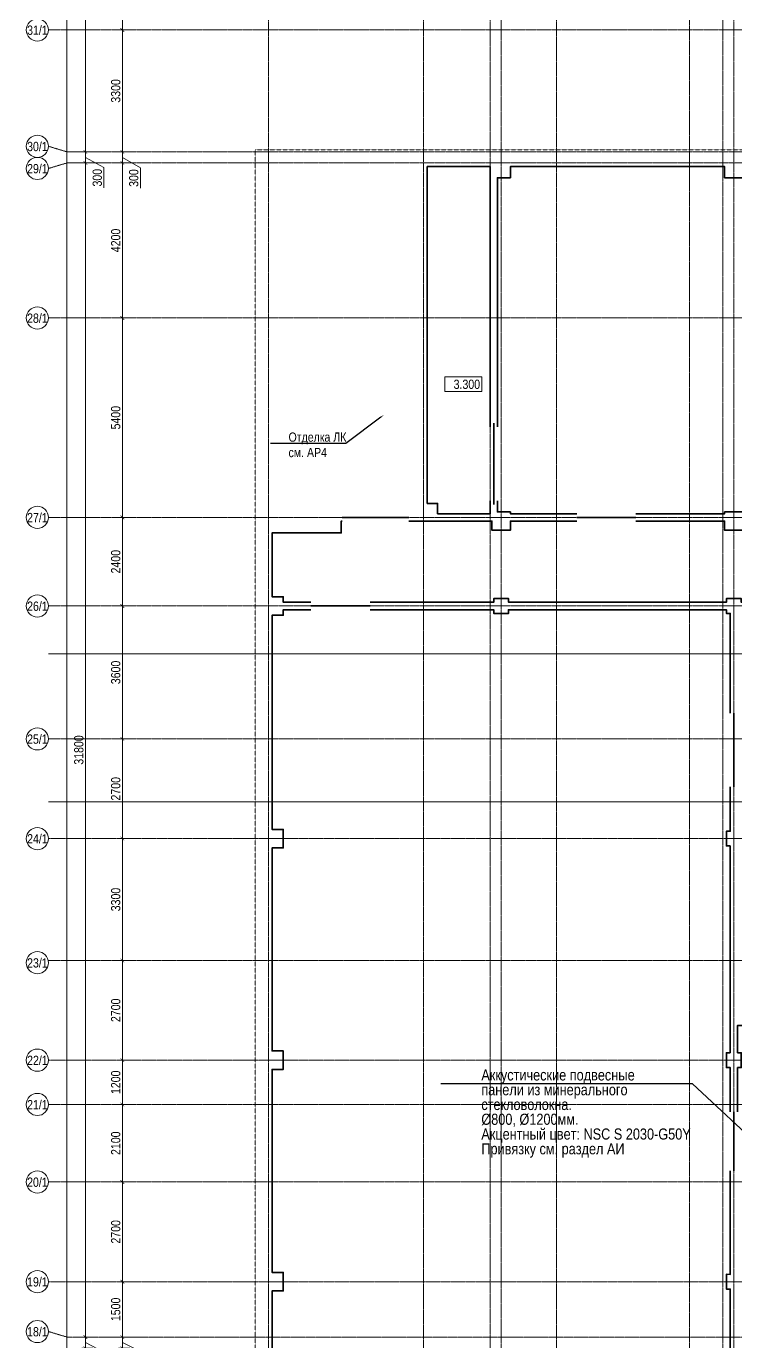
# Model space of a CAD drawing. Header units: millimetres. Extents: x -328335 to 1213373, y -208171 to 164144.
# Drawn here: x -6555 to 12650, y 68575 to 104200 of the extents above; entities that cross this region are included whole.
import ezdxf
from ezdxf import colors
from ezdxf.entities.mleader import LeaderData, LeaderLine
from ezdxf.enums import TextEntityAlignment as Align
from ezdxf.math import Vec2, Vec3

# ---------------------------------------------------------------- set-up
doc = ezdxf.new("R2010")
doc.units = ezdxf.units.MM
doc.header["$LTSCALE"] = 0.5
for name, pattern in [('CENTER', [50.8, 31.75, -6.35, 6.35, -6.35]), ('CENTER2', [28.575, 19.05, -3.175, 3.175, -3.175]), ('DASHED', [19.05, 12.7, -6.35])]:
    doc.linetypes.add(name, pattern=pattern)
doc.layers.get('Defpoints').update_dxf_attribs({"color": 140})
for name, color, linetype, lineweight in [('АИ_Плинтус', 3, 'Continuous', 9), ('АИ_Полы', 1, 'Continuous', 9), ('АР6_потолок_отм', 5, 'Continuous', 5), ('АЦ_Выноски', 7, 'Continuous', 5), ('РД_Оси_размер', 8, 'Continuous', 0)]:
    doc.layers.add(name, color=color, linetype=linetype, lineweight=lineweight)
doc.layers.add('АИ_Т_Профиль', color=2, linetype='Continuous', lineweight=40, true_color=0xffff00)
doc.layers.add('РД_Оси_100', color=7, linetype='Continuous', lineweight=0, true_color=0x525252)
doc.layers.add('АР_Делит', color=120, linetype='Continuous', lineweight=0, plot=False)
doc.styles.add('Arial_Narrow_08', font='ARIALN.TTF', dxfattribs={"width": 0.8})
doc.styles.add('style1', font='ARIALN.TTF')
doc.styles.add('ккк', font='isocpeur.ttf', dxfattribs={"width": 0.85, "oblique": 15})
doc.dimstyles.new('Dim100_ареал', dxfattribs={"dimscale": 100, "dimtxt": 2.5, "dimasz": 1, "dimexe": 1, "dimexo": 1, "dimgap": 0.5, "dimtad": 1, "dimzin": 12, "dimdsep": 46, "dimtxsty": 'style1', "dimblk": 'ARCHTICK', "dimcen": 1, "dimdle": 1, "dimaunit": 1, "dimadec": 0, "dimazin": 3, "dimtfac": 1, "dimtmove": 1, "dimatfit": 3, "dimldrblk": 'OPEN30', "dimfxl": 2, "dimfxlon": 1, "dimtolj": 1, "dimtzin": 0, "dimlwd": 5, "dimlwe": 5, "dimarcsym": 0})

# ---------------------------------------------------------------- blocks, each defined once
blk = doc.blocks.new('A-iden')
at = {"linetype": 'Continuous', "lineweight": 5}
blk.add_circle((0, -4), 3, dxfattribs=at)
at = {"color": 0, "linetype": 'Continuous', "lineweight": 20, "style": 'ккк', "width": 0.85}
blk.add_attdef('ID', text='', height=4, dxfattribs=at).set_placement((0.31, -3.85), align=Align.MIDDLE_CENTER)
blk = doc.blocks.new('_ArchTick')
at = {"color": 0, "linetype": 'ByBlock', "const_width": 0.15}
blk.add_lwpolyline([(-0.5, -0.5), (0.5, 0.5)], dxfattribs=at)
blk = doc.blocks.new('*D402')
at = {"layer": 'Defpoints', "color": 0, "transparency": 16777216}
for p in [(-5455, 134700), (-2955, 134700), (-2955, 0)]:
    blk.add_point(p, dxfattribs=at)
at = {"layer": 'РД_Оси_размер', "color": 0, "lineweight": 5, "transparency": 16777216}
for p, q in [((-5255, 134700), (-5555, 134700)), ((-5455, -100), (-5455, 134800)), ((-5255, 0), (-5555, 0))]:
    blk.add_line(p, q, dxfattribs=at)
at = {"layer": 'РД_Оси_размер', "color": 0, "lineweight": 5, "transparency": 16777216, "xscale": 100, "yscale": 100, "zscale": 100}
for p, rotation in [((-5455, 134700), 90), ((-5455, 0), 270)]:
    blk.add_blockref('_ArchTick', p, dxfattribs=dict(at, rotation=rotation))
at = {"layer": 'РД_Оси_размер', "color": 0, "transparency": 16777216, "insert": (-5633, 67350), "char_height": 250, "attachment_point": 5, "rotation": 90, "style": 'style1'}
blk.add_mtext('\\A1;134700', dxfattribs=at)
blk = doc.blocks.new('_Open30')
at = {"color": 0, "linetype": 'ByBlock', "lineweight": -2}
for p, q in [((-1, 0.27), (0, 0)), ((0, 0), (-1, -0.27)), ((0, 0), (-1, 0))]:
    blk.add_line(p, q, dxfattribs=at)
blk = doc.blocks.new('*D417')
at = {"layer": 'Defpoints', "color": 0, "transparency": 16777216}
for p in [(-3955, 68700), (-2955, 68700), (-2955, 68400)]:
    blk.add_point(p, dxfattribs=at)
at = {"layer": 'РД_Оси_размер', "color": 0, "lineweight": 5, "transparency": 16777216}
for p, q in [((-3955, 68300), (-3955, 68800)), ((-3755, 68700), (-4055, 68700)), ((-3955, 68550), (-3448, 68298)), ((-3755, 68400), (-4055, 68400)), ((-3448, 68298), (-3448, 67746))]:
    blk.add_line(p, q, dxfattribs=at)
at = {"layer": 'РД_Оси_размер', "color": 0, "lineweight": 5, "transparency": 16777216, "xscale": 100, "yscale": 100, "zscale": 100}
for p, rotation in [((-3955, 68700), 90), ((-3955, 68400), 270)]:
    blk.add_blockref('_ArchTick', p, dxfattribs=dict(at, rotation=rotation))
at = {"layer": 'РД_Оси_размер', "color": 0, "transparency": 16777216, "insert": (-3626, 68022), "char_height": 250, "attachment_point": 5, "rotation": 90, "style": 'style1'}
blk.add_mtext('\\A1;300', dxfattribs=at)
blk = doc.blocks.new('*D418')
at = {"layer": 'Defpoints', "color": 0, "transparency": 16777216}
for p in [(-3955, 70200), (-2955, 70200), (-2955, 68700)]:
    blk.add_point(p, dxfattribs=at)
at = {"layer": 'РД_Оси_размер', "color": 0, "lineweight": 5, "transparency": 16777216}
for p, q in [((-3755, 70200), (-4055, 70200)), ((-3955, 68600), (-3955, 70300)), ((-3755, 68700), (-4055, 68700))]:
    blk.add_line(p, q, dxfattribs=at)
at = {"layer": 'РД_Оси_размер', "color": 0, "lineweight": 5, "transparency": 16777216, "xscale": 100, "yscale": 100, "zscale": 100}
for p, rotation in [((-3955, 70200), 90), ((-3955, 68700), 270)]:
    blk.add_blockref('_ArchTick', p, dxfattribs=dict(at, rotation=rotation))
at = {"layer": 'РД_Оси_размер', "color": 0, "transparency": 16777216, "insert": (-4133, 69450), "char_height": 250, "attachment_point": 5, "rotation": 90, "style": 'style1'}
blk.add_mtext('\\A1;1500', dxfattribs=at)
blk = doc.blocks.new('*D419')
at = {"layer": 'Defpoints', "color": 0, "transparency": 16777216}
for p in [(-3955, 72900), (-2955, 72900), (-2955, 70200)]:
    blk.add_point(p, dxfattribs=at)
at = {"layer": 'РД_Оси_размер', "color": 0, "lineweight": 5, "transparency": 16777216}
for p, q in [((-3755, 72900), (-4055, 72900)), ((-3955, 70100), (-3955, 73000)), ((-3755, 70200), (-4055, 70200))]:
    blk.add_line(p, q, dxfattribs=at)
at = {"layer": 'РД_Оси_размер', "color": 0, "lineweight": 5, "transparency": 16777216, "xscale": 100, "yscale": 100, "zscale": 100}
for p, rotation in [((-3955, 72900), 90), ((-3955, 70200), 270)]:
    blk.add_blockref('_ArchTick', p, dxfattribs=dict(at, rotation=rotation))
at = {"layer": 'РД_Оси_размер', "color": 0, "transparency": 16777216, "insert": (-4133, 71550), "char_height": 250, "attachment_point": 5, "rotation": 90, "style": 'style1'}
blk.add_mtext('\\A1;2700', dxfattribs=at)
blk = doc.blocks.new('*D420')
at = {"layer": 'Defpoints', "color": 0, "transparency": 16777216}
for p in [(-3955, 75000), (-2955, 75000), (-2955, 72900)]:
    blk.add_point(p, dxfattribs=at)
at = {"layer": 'РД_Оси_размер', "color": 0, "lineweight": 5, "transparency": 16777216}
for p, q in [((-3755, 75000), (-4055, 75000)), ((-3955, 72800), (-3955, 75100)), ((-3755, 72900), (-4055, 72900))]:
    blk.add_line(p, q, dxfattribs=at)
at = {"layer": 'РД_Оси_размер', "color": 0, "lineweight": 5, "transparency": 16777216, "xscale": 100, "yscale": 100, "zscale": 100}
for p, rotation in [((-3955, 75000), 90), ((-3955, 72900), 270)]:
    blk.add_blockref('_ArchTick', p, dxfattribs=dict(at, rotation=rotation))
at = {"layer": 'РД_Оси_размер', "color": 0, "transparency": 16777216, "insert": (-4133, 73950), "char_height": 250, "attachment_point": 5, "rotation": 90, "style": 'style1'}
blk.add_mtext('\\A1;2100', dxfattribs=at)
blk = doc.blocks.new('*D421')
at = {"layer": 'Defpoints', "color": 0, "transparency": 16777216}
for p in [(-3955, 76200), (-2955, 76200), (-2955, 75000)]:
    blk.add_point(p, dxfattribs=at)
at = {"layer": 'РД_Оси_размер', "color": 0, "lineweight": 5, "transparency": 16777216}
for p, q in [((-3955, 74900), (-3955, 76300)), ((-3755, 76200), (-4055, 76200)), ((-3755, 75000), (-4055, 75000))]:
    blk.add_line(p, q, dxfattribs=at)
at = {"layer": 'РД_Оси_размер', "color": 0, "lineweight": 5, "transparency": 16777216, "xscale": 100, "yscale": 100, "zscale": 100}
for p, rotation in [((-3955, 76200), 90), ((-3955, 75000), 270)]:
    blk.add_blockref('_ArchTick', p, dxfattribs=dict(at, rotation=rotation))
at = {"layer": 'РД_Оси_размер', "color": 0, "transparency": 16777216, "insert": (-4133, 75600), "char_height": 250, "attachment_point": 5, "rotation": 90, "style": 'style1'}
blk.add_mtext('\\A1;1200', dxfattribs=at)
blk = doc.blocks.new('*D422')
at = {"layer": 'Defpoints', "color": 0, "transparency": 16777216}
for p in [(-3955, 78900), (-2955, 78900), (-2955, 76200)]:
    blk.add_point(p, dxfattribs=at)
at = {"layer": 'РД_Оси_размер', "color": 0, "lineweight": 5, "transparency": 16777216}
for p, q in [((-3755, 78900), (-4055, 78900)), ((-3955, 76100), (-3955, 79000)), ((-3755, 76200), (-4055, 76200))]:
    blk.add_line(p, q, dxfattribs=at)
at = {"layer": 'РД_Оси_размер', "color": 0, "lineweight": 5, "transparency": 16777216, "xscale": 100, "yscale": 100, "zscale": 100}
for p, rotation in [((-3955, 78900), 90), ((-3955, 76200), 270)]:
    blk.add_blockref('_ArchTick', p, dxfattribs=dict(at, rotation=rotation))
at = {"layer": 'РД_Оси_размер', "color": 0, "transparency": 16777216, "insert": (-4133, 77550), "char_height": 250, "attachment_point": 5, "rotation": 90, "style": 'style1'}
blk.add_mtext('\\A1;2700', dxfattribs=at)
blk = doc.blocks.new('*D423')
at = {"layer": 'Defpoints', "color": 0, "transparency": 16777216}
for p in [(-3955, 82200), (-2955, 82200), (-2955, 78900)]:
    blk.add_point(p, dxfattribs=at)
at = {"layer": 'РД_Оси_размер', "color": 0, "lineweight": 5, "transparency": 16777216}
for p, q in [((-3955, 78800), (-3955, 82300)), ((-3755, 82200), (-4055, 82200)), ((-3755, 78900), (-4055, 78900))]:
    blk.add_line(p, q, dxfattribs=at)
at = {"layer": 'РД_Оси_размер', "color": 0, "lineweight": 5, "transparency": 16777216, "xscale": 100, "yscale": 100, "zscale": 100}
for p, rotation in [((-3955, 82200), 90), ((-3955, 78900), 270)]:
    blk.add_blockref('_ArchTick', p, dxfattribs=dict(at, rotation=rotation))
at = {"layer": 'РД_Оси_размер', "color": 0, "transparency": 16777216, "insert": (-4133, 80550), "char_height": 250, "attachment_point": 5, "rotation": 90, "style": 'style1'}
blk.add_mtext('\\A1;3300', dxfattribs=at)
blk = doc.blocks.new('*D424')
at = {"layer": 'Defpoints', "color": 0, "transparency": 16777216}
for p in [(-3955, 84900), (-2955, 84900), (-2955, 82200)]:
    blk.add_point(p, dxfattribs=at)
at = {"layer": 'РД_Оси_размер', "color": 0, "lineweight": 5, "transparency": 16777216}
for p, q in [((-3755, 84900), (-4055, 84900)), ((-3955, 82100), (-3955, 85000)), ((-3755, 82200), (-4055, 82200))]:
    blk.add_line(p, q, dxfattribs=at)
at = {"layer": 'РД_Оси_размер', "color": 0, "lineweight": 5, "transparency": 16777216, "xscale": 100, "yscale": 100, "zscale": 100}
for p, rotation in [((-3955, 84900), 90), ((-3955, 82200), 270)]:
    blk.add_blockref('_ArchTick', p, dxfattribs=dict(at, rotation=rotation))
at = {"layer": 'РД_Оси_размер', "color": 0, "transparency": 16777216, "insert": (-4133, 83550), "char_height": 250, "attachment_point": 5, "rotation": 90, "style": 'style1'}
blk.add_mtext('\\A1;2700', dxfattribs=at)
blk = doc.blocks.new('*D425')
at = {"layer": 'Defpoints', "color": 0, "transparency": 16777216}
for p in [(-3955, 88500), (-2955, 88500), (-2955, 84900)]:
    blk.add_point(p, dxfattribs=at)
at = {"layer": 'РД_Оси_размер', "color": 0, "lineweight": 5, "transparency": 16777216}
for p, q in [((-3755, 88500), (-4055, 88500)), ((-3955, 84800), (-3955, 88600)), ((-3755, 84900), (-4055, 84900))]:
    blk.add_line(p, q, dxfattribs=at)
at = {"layer": 'РД_Оси_размер', "color": 0, "lineweight": 5, "transparency": 16777216, "xscale": 100, "yscale": 100, "zscale": 100}
for p, rotation in [((-3955, 88500), 90), ((-3955, 84900), 270)]:
    blk.add_blockref('_ArchTick', p, dxfattribs=dict(at, rotation=rotation))
at = {"layer": 'РД_Оси_размер', "color": 0, "transparency": 16777216, "insert": (-4133, 86700), "char_height": 250, "attachment_point": 5, "rotation": 90, "style": 'style1'}
blk.add_mtext('\\A1;3600', dxfattribs=at)
blk = doc.blocks.new('*D426')
at = {"layer": 'Defpoints', "color": 0, "transparency": 16777216}
for p in [(-3955, 90900), (-2955, 90900), (-2955, 88500)]:
    blk.add_point(p, dxfattribs=at)
at = {"layer": 'РД_Оси_размер', "color": 0, "lineweight": 5, "transparency": 16777216}
for p, q in [((-3755, 90900), (-4055, 90900)), ((-3955, 88400), (-3955, 91000)), ((-3755, 88500), (-4055, 88500))]:
    blk.add_line(p, q, dxfattribs=at)
at = {"layer": 'РД_Оси_размер', "color": 0, "lineweight": 5, "transparency": 16777216, "xscale": 100, "yscale": 100, "zscale": 100}
for p, rotation in [((-3955, 90900), 90), ((-3955, 88500), 270)]:
    blk.add_blockref('_ArchTick', p, dxfattribs=dict(at, rotation=rotation))
at = {"layer": 'РД_Оси_размер', "color": 0, "transparency": 16777216, "insert": (-4133, 89700), "char_height": 250, "attachment_point": 5, "rotation": 90, "style": 'style1'}
blk.add_mtext('\\A1;2400', dxfattribs=at)
blk = doc.blocks.new('*D427')
at = {"layer": 'Defpoints', "color": 0, "transparency": 16777216}
for p in [(-3955, 96300), (-2955, 96300), (-2955, 90900)]:
    blk.add_point(p, dxfattribs=at)
at = {"layer": 'РД_Оси_размер', "color": 0, "lineweight": 5, "transparency": 16777216}
for p, q in [((-3755, 96300), (-4055, 96300)), ((-3955, 90800), (-3955, 96400)), ((-3755, 90900), (-4055, 90900))]:
    blk.add_line(p, q, dxfattribs=at)
at = {"layer": 'РД_Оси_размер', "color": 0, "lineweight": 5, "transparency": 16777216, "xscale": 100, "yscale": 100, "zscale": 100}
for p, rotation in [((-3955, 96300), 90), ((-3955, 90900), 270)]:
    blk.add_blockref('_ArchTick', p, dxfattribs=dict(at, rotation=rotation))
at = {"layer": 'РД_Оси_размер', "color": 0, "transparency": 16777216, "insert": (-4133, 93600), "char_height": 250, "attachment_point": 5, "rotation": 90, "style": 'style1'}
blk.add_mtext('\\A1;5400', dxfattribs=at)
blk = doc.blocks.new('*D428')
at = {"layer": 'Defpoints', "color": 0, "transparency": 16777216}
for p in [(-3955, 100500), (-2955, 100500), (-2955, 96300)]:
    blk.add_point(p, dxfattribs=at)
at = {"layer": 'РД_Оси_размер', "color": 0, "lineweight": 5, "transparency": 16777216}
for p, q in [((-3755, 100500), (-4055, 100500)), ((-3955, 96200), (-3955, 100600)), ((-3755, 96300), (-4055, 96300))]:
    blk.add_line(p, q, dxfattribs=at)
at = {"layer": 'РД_Оси_размер', "color": 0, "lineweight": 5, "transparency": 16777216, "xscale": 100, "yscale": 100, "zscale": 100}
for p, rotation in [((-3955, 100500), 90), ((-3955, 96300), 270)]:
    blk.add_blockref('_ArchTick', p, dxfattribs=dict(at, rotation=rotation))
at = {"layer": 'РД_Оси_размер', "color": 0, "transparency": 16777216, "insert": (-4133, 98400), "char_height": 250, "attachment_point": 5, "rotation": 90, "style": 'style1'}
blk.add_mtext('\\A1;4200', dxfattribs=at)
blk = doc.blocks.new('*D429')
at = {"layer": 'Defpoints', "color": 0, "transparency": 16777216}
for p in [(-3955, 100800), (-2955, 100800), (-2955, 100500)]:
    blk.add_point(p, dxfattribs=at)
at = {"layer": 'РД_Оси_размер', "color": 0, "lineweight": 5, "transparency": 16777216}
for p, q in [((-3955, 100400), (-3955, 100900)), ((-3755, 100800), (-4055, 100800)), ((-3755, 100500), (-4055, 100500)), ((-3955, 100650), (-3467, 100366)), ((-3467, 100366), (-3467, 99814))]:
    blk.add_line(p, q, dxfattribs=at)
at = {"layer": 'РД_Оси_размер', "color": 0, "lineweight": 5, "transparency": 16777216, "xscale": 100, "yscale": 100, "zscale": 100}
for p, rotation in [((-3955, 100800), 90), ((-3955, 100500), 270)]:
    blk.add_blockref('_ArchTick', p, dxfattribs=dict(at, rotation=rotation))
at = {"layer": 'РД_Оси_размер', "color": 0, "transparency": 16777216, "insert": (-3645, 100090), "char_height": 250, "attachment_point": 5, "rotation": 90, "style": 'style1'}
blk.add_mtext('\\A1;300', dxfattribs=at)
blk = doc.blocks.new('*D430')
at = {"layer": 'Defpoints', "color": 0, "transparency": 16777216}
for p in [(-3955, 104100), (-2955, 104100), (-2955, 100800)]:
    blk.add_point(p, dxfattribs=at)
at = {"layer": 'РД_Оси_размер', "color": 0, "lineweight": 5, "transparency": 16777216}
for p, q in [((-3755, 104100), (-4055, 104100)), ((-3955, 100700), (-3955, 104200)), ((-3755, 100800), (-4055, 100800))]:
    blk.add_line(p, q, dxfattribs=at)
at = {"layer": 'РД_Оси_размер', "color": 0, "lineweight": 5, "transparency": 16777216, "xscale": 100, "yscale": 100, "zscale": 100}
for p, rotation in [((-3955, 104100), 90), ((-3955, 100800), 270)]:
    blk.add_blockref('_ArchTick', p, dxfattribs=dict(at, rotation=rotation))
at = {"layer": 'РД_Оси_размер', "color": 0, "transparency": 16777216, "insert": (-4133, 102450), "char_height": 250, "attachment_point": 5, "rotation": 90, "style": 'style1'}
blk.add_mtext('\\A1;3300', dxfattribs=at)
blk = doc.blocks.new('*D431')
at = {"layer": 'Defpoints', "color": 0, "transparency": 16777216}
for p in [(-3955, 110100), (-2955, 110100), (-2955, 104100)]:
    blk.add_point(p, dxfattribs=at)
at = {"layer": 'РД_Оси_размер', "color": 0, "lineweight": 5, "transparency": 16777216}
for p, q in [((-3755, 110100), (-4055, 110100)), ((-3955, 104000), (-3955, 110200)), ((-3755, 104100), (-4055, 104100))]:
    blk.add_line(p, q, dxfattribs=at)
at = {"layer": 'РД_Оси_размер', "color": 0, "lineweight": 5, "transparency": 16777216, "xscale": 100, "yscale": 100, "zscale": 100}
for p, rotation in [((-3955, 110100), 90), ((-3955, 104100), 270)]:
    blk.add_blockref('_ArchTick', p, dxfattribs=dict(at, rotation=rotation))
at = {"layer": 'РД_Оси_размер', "color": 0, "transparency": 16777216, "insert": (-4133, 107100), "char_height": 250, "attachment_point": 5, "rotation": 90, "style": 'style1'}
blk.add_mtext('\\A1;6000', dxfattribs=at)
blk = doc.blocks.new('*D447')
at = {"layer": 'Defpoints', "color": 0, "transparency": 16777216}
for p in [(-4955, 100500), (-2955, 100500), (-2955, 68700)]:
    blk.add_point(p, dxfattribs=at)
at = {"layer": 'РД_Оси_размер', "color": 0, "lineweight": 5, "transparency": 16777216}
for p, q in [((-4755, 100500), (-5055, 100500)), ((-4955, 68600), (-4955, 100600)), ((-4755, 68700), (-5055, 68700))]:
    blk.add_line(p, q, dxfattribs=at)
at = {"layer": 'РД_Оси_размер', "color": 0, "lineweight": 5, "transparency": 16777216, "xscale": 100, "yscale": 100, "zscale": 100}
for p, rotation in [((-4955, 100500), 90), ((-4955, 68700), 270)]:
    blk.add_blockref('_ArchTick', p, dxfattribs=dict(at, rotation=rotation))
at = {"layer": 'РД_Оси_размер', "color": 0, "transparency": 16777216, "insert": (-5133, 84600), "char_height": 250, "attachment_point": 5, "rotation": 90, "style": 'style1'}
blk.add_mtext('\\A1;31800', dxfattribs=at)
blk = doc.blocks.new('*D451')
at = {"layer": 'Defpoints', "color": 0, "transparency": 16777216}
for p in [(-2955, 68700), (-4955, 68400), (-2955, 68400)]:
    blk.add_point(p, dxfattribs=at)
at = {"layer": 'РД_Оси_размер', "color": 0, "lineweight": 5, "transparency": 16777216}
for p, q in [((-4955, 68800), (-4955, 68300)), ((-4755, 68700), (-5055, 68700)), ((-4955, 68550), (-4455, 68292)), ((-4755, 68400), (-5055, 68400)), ((-4455, 68292), (-4455, 67740))]:
    blk.add_line(p, q, dxfattribs=at)
at = {"layer": 'РД_Оси_размер', "color": 0, "lineweight": 5, "transparency": 16777216, "xscale": 100, "yscale": 100, "zscale": 100}
for p, rotation in [((-4955, 68700), 90), ((-4955, 68400), 270)]:
    blk.add_blockref('_ArchTick', p, dxfattribs=dict(at, rotation=rotation))
at = {"layer": 'РД_Оси_размер', "color": 0, "transparency": 16777216, "insert": (-4633, 68016), "char_height": 250, "attachment_point": 5, "rotation": 90, "style": 'style1'}
blk.add_mtext('\\A1;300', dxfattribs=at)
blk = doc.blocks.new('*D299')
at = {"layer": 'Defpoints', "color": 0, "transparency": 16777216}
for p in [(-4955, 100800), (-2955, 100800), (-2955, 100500)]:
    blk.add_point(p, dxfattribs=at)
at = {"layer": 'РД_Оси_размер', "color": 0, "lineweight": 5, "transparency": 16777216}
for p, q in [((-4955, 100400), (-4955, 100900)), ((-4755, 100800), (-5055, 100800)), ((-4755, 100500), (-5055, 100500)), ((-4955, 100650), (-4455, 100376)), ((-4455, 100376), (-4455, 99823))]:
    blk.add_line(p, q, dxfattribs=at)
at = {"layer": 'РД_Оси_размер', "color": 0, "lineweight": 5, "transparency": 16777216, "xscale": 100, "yscale": 100, "zscale": 100}
for p, rotation in [((-4955, 100800), 90), ((-4955, 100500), 270)]:
    blk.add_blockref('_ArchTick', p, dxfattribs=dict(at, rotation=rotation))
at = {"layer": 'РД_Оси_размер', "color": 0, "transparency": 16777216, "insert": (-4633, 100100), "char_height": 250, "attachment_point": 5, "rotation": 90, "style": 'style1'}
blk.add_mtext('\\A1;300', dxfattribs=at)
blk = doc.blocks.new('*D300')
at = {"layer": 'Defpoints', "color": 0, "transparency": 16777216}
for p in [(-4955, 134700), (-2955, 134700), (-2955, 100800)]:
    blk.add_point(p, dxfattribs=at)
at = {"layer": 'РД_Оси_размер', "color": 0, "lineweight": 5, "transparency": 16777216}
for p, q in [((-4755, 134700), (-5055, 134700)), ((-4955, 100700), (-4955, 134800)), ((-4755, 100800), (-5055, 100800))]:
    blk.add_line(p, q, dxfattribs=at)
at = {"layer": 'РД_Оси_размер', "color": 0, "lineweight": 5, "transparency": 16777216, "xscale": 100, "yscale": 100, "zscale": 100}
for p, rotation in [((-4955, 134700), 90), ((-4955, 100800), 270)]:
    blk.add_blockref('_ArchTick', p, dxfattribs=dict(at, rotation=rotation))
at = {"layer": 'РД_Оси_размер', "color": 0, "transparency": 16777216, "insert": (-5133, 117750), "char_height": 250, "attachment_point": 5, "rotation": 90, "style": 'style1'}
blk.add_mtext('\\A1;33900', dxfattribs=at)
blk = doc.blocks.new('Отметка_план')
at = {"color": 7, "lineweight": 5}
blk.add_lwpolyline([(0, 0), (10, 0), (10, 4), (0, 4)], close=True, dxfattribs=at)
at = {"style": 'Arial_Narrow_08', "width": 0.8}
blk.add_attdef('OTMG', text='', height=2.5, dxfattribs=at).set_placement((9.06, 0.7), align=Align.RIGHT)
blk = doc.blocks.new('_Dot')
at = {"color": 0, "linetype": 'ByBlock', "lineweight": -2}
blk.add_line((-0.5, 0), (-1, 0), dxfattribs=at)
at = {"color": 0, "linetype": 'ByBlock', "const_width": 0.5}
blk.add_lwpolyline([(-0.25, 0, 1), (0.25, 0, 1)], format="xyb", close=True, dxfattribs=at)
blk = doc.blocks.new('СОШ_2200_АР_ОСИ_М100_28.05.24')
at = {"layer": 'АР_Делит', "linetype": 'CENTER2'}
for p, q in [((-5954.958, 87200), (47367.08, 87200)), ((-5954.958, 83200), (47367.08, 83200))]:
    blk.add_line(p, q, dxfattribs=at)
at = {"layer": 'АР_Делит', "color": 5, "linetype": 'DASHED'}
blk.add_lwpolyline([(114955, 135155), (114955, -355), (93595.036, -355), (93595.036, 13855), (94145, 13855), (94145, 68320), (66055, 68320), (66055, 13857.73), (83455, 13857.73), (83455, -355), (45245, -355), (45245, 13145), (44695, 13145), (44695, 26755), (45245, 26755), (45245, 68320), (20455, 68320), (20455, 26755), (27955, 26755), (27955, 13145), (-355, 13145), (-355, 100855), (37145, 100855), (37145, 129155)], dxfattribs=at)
at = {"layer": 'РД_Оси_100', "color": 8, "linetype": 'CENTER', "true_color": 0x808080}
for p, q in [((0, -6155), (0, 139938.679)), ((4200, -6155), (4200, 139938.679)), ((-5954.958, 104100), (119910, 104100)), ((-5954.958, 96300), (119910, 96300)), ((-5954.958, 90900), (119910, 90900)), ((-5954.958, 88500), (119910, 88500)), ((-5954.958, 84900), (119910, 84900)), ((119910, 82200), (-5954.958, 82200)), ((-5954.958, 78900), (119910, 78900)), ((119910, 76200), (-5954.958, 76200)), ((-5954.958, 75000), (119910, 75000)), ((-5954.958, 72900), (95715.503, 72900))]:
    blk.add_line(p, q, dxfattribs=at)
for points in [[(5849.555, 139938.679), (6000, 139538.679), (6000, -6194.559)], [(6300, -6195.83), (6300, 139538.679), (6450, 139938.679)], [(7800, -6155), (7800, 139938.679)], [(11400, 139938.679), (11400, -6155)], [(12000.12, -6155), (12300, -5755), (12300, 139538.679), (12000, 139938.679)], [(12600, -6155), (12600, 139938.679)], [(119910, 100950), (119410, 100800), (-5454.958, 100800), (-5954.958, 100950)], [(119910, 100350), (119410, 100500), (-5454.958, 100500), (-5954.958, 100350)], [(119910, 70200), (-5954.958, 70200)], [(95715.503, 68700), (-5454.958, 68700), (-5954.958, 68850)]]:
    blk.add_lwpolyline(points, dxfattribs=at)
at = {"layer": 'РД_Оси_100', "color": 0}
ref = blk.add_blockref('A-iden', (-6254.958, 104500), dxfattribs=dict(at, xscale=100, yscale=100, zscale=100))
ref.add_attrib('ID', '31/1', dxfattribs={"layer": '0', "linetype": 'Continuous', "height": 250, "style": 'style1'}).set_placement((-6254.958, 104100), align=Align.MIDDLE)
ref = blk.add_blockref('A-iden', (-6254.958, 101350), dxfattribs=dict(at, xscale=100, yscale=100, zscale=100))
ref.add_attrib('ID', '30/1', dxfattribs={"layer": '0', "linetype": 'Continuous', "height": 250, "style": 'style1'}).set_placement((-6254.958, 100950), align=Align.MIDDLE)
ref = blk.add_blockref('A-iden', (-6254.958, 100750), dxfattribs=dict(at, xscale=100, yscale=100, zscale=100))
ref.add_attrib('ID', '29/1', dxfattribs={"layer": '0', "linetype": 'Continuous', "height": 250, "style": 'style1'}).set_placement((-6254.958, 100350), align=Align.MIDDLE)
ref = blk.add_blockref('A-iden', (-6254.958, 96700), dxfattribs=dict(at, xscale=100, yscale=100, zscale=100))
ref.add_attrib('ID', '28/1', dxfattribs={"layer": '0', "linetype": 'Continuous', "height": 250, "style": 'style1'}).set_placement((-6254.958, 96300), align=Align.MIDDLE)
ref = blk.add_blockref('A-iden', (-6254.958, 91300), dxfattribs=dict(at, xscale=100, yscale=100, zscale=100))
ref.add_attrib('ID', '27/1', dxfattribs={"layer": '0', "linetype": 'Continuous', "height": 250, "style": 'style1'}).set_placement((-6254.958, 90900), align=Align.MIDDLE)
ref = blk.add_blockref('A-iden', (-6254.958, 88900), dxfattribs=dict(at, xscale=100, yscale=100, zscale=100))
ref.add_attrib('ID', '26/1', dxfattribs={"layer": '0', "linetype": 'Continuous', "height": 250, "style": 'style1'}).set_placement((-6254.958, 88500), align=Align.MIDDLE)
ref = blk.add_blockref('A-iden', (-6254.958, 85300), dxfattribs=dict(at, xscale=100, yscale=100, zscale=100))
ref.add_attrib('ID', '25/1', dxfattribs={"layer": '0', "linetype": 'Continuous', "height": 250, "style": 'style1'}).set_placement((-6254.958, 84900), align=Align.MIDDLE)
ref = blk.add_blockref('A-iden', (-6254.958, 82600), dxfattribs=dict(at, xscale=100, yscale=100, zscale=100))
ref.add_attrib('ID', '24/1', dxfattribs={"layer": '0', "linetype": 'Continuous', "height": 250, "style": 'style1'}).set_placement((-6254.958, 82200), align=Align.MIDDLE)
ref = blk.add_blockref('A-iden', (-6254.958, 79239.148), dxfattribs=dict(at, xscale=100, yscale=100, zscale=100))
ref.add_attrib('ID', '23/1', dxfattribs={"layer": '0', "linetype": 'Continuous', "height": 250, "style": 'style1'}).set_placement((-6254.958, 78839.148), align=Align.MIDDLE)
ref = blk.add_blockref('A-iden', (-6254.958, 76600), dxfattribs=dict(at, xscale=100, yscale=100, zscale=100))
ref.add_attrib('ID', '22/1', dxfattribs={"layer": '0', "linetype": 'Continuous', "height": 250, "style": 'style1'}).set_placement((-6254.958, 76200), align=Align.MIDDLE)
ref = blk.add_blockref('A-iden', (-6254.958, 75400), dxfattribs=dict(at, xscale=100, yscale=100, zscale=100))
ref.add_attrib('ID', '21/1', dxfattribs={"layer": '0', "linetype": 'Continuous', "height": 250, "style": 'style1'}).set_placement((-6254.958, 75000), align=Align.MIDDLE)
ref = blk.add_blockref('A-iden', (-6254.958, 73300), dxfattribs=dict(at, xscale=100, yscale=100, zscale=100))
ref.add_attrib('ID', '20/1', dxfattribs={"layer": '0', "linetype": 'Continuous', "height": 250, "style": 'style1'}).set_placement((-6254.958, 72900), align=Align.MIDDLE)
ref = blk.add_blockref('A-iden', (-6254.958, 70600), dxfattribs=dict(at, xscale=100, yscale=100, zscale=100))
ref.add_attrib('ID', '19/1', dxfattribs={"layer": '0', "linetype": 'Continuous', "height": 250, "style": 'style1'}).set_placement((-6254.958, 70200), align=Align.MIDDLE)
ref = blk.add_blockref('A-iden', (-6254.958, 69250), dxfattribs=dict(at, xscale=100, yscale=100, zscale=100))
ref.add_attrib('ID', '18/1', dxfattribs={"layer": '0', "linetype": 'Continuous', "height": 250, "style": 'style1'}).set_placement((-6254.958, 68850), align=Align.MIDDLE)
at = {"layer": 'РД_Оси_размер'}
for base, p1, p2, picture, middle in [((-5454.958, 134700), (-2954.958, 0), (-2954.958, 134700), '*D402', (-5632.601, 67350)), ((-4954.958, 134700), (-2954.958, 100800), (-2954.958, 134700), '*D300', (-5132.601, 117750)), ((-3954.958, 110100), (-2954.958, 104100), (-2954.958, 110100), '*D431', (-4132.601, 107100)), ((-3954.958, 104100), (-2954.958, 100800), (-2954.958, 104100), '*D430', (-4132.601, 102450)), ((-4954.958, 100500), (-2954.958, 68700), (-2954.958, 100500), '*D447', (-5132.601, 84600)), ((-3954.958, 100500), (-2954.958, 96300), (-2954.958, 100500), '*D428', (-4132.601, 98400)), ((-3954.958, 96300), (-2954.958, 90900), (-2954.958, 96300), '*D427', (-4132.601, 93600)), ((-3954.958, 90900), (-2954.958, 88500), (-2954.958, 90900), '*D426', (-4132.601, 89700)), ((-3954.958, 88500), (-2954.958, 84900), (-2954.958, 88500), '*D425', (-4132.601, 86700)), ((-3954.958, 84900), (-2954.958, 82200), (-2954.958, 84900), '*D424', (-4132.601, 83550)), ((-3954.958, 82200), (-2954.958, 78900), (-2954.958, 82200), '*D423', (-4132.601, 80550)), ((-3954.958, 78900), (-2954.958, 76200), (-2954.958, 78900), '*D422', (-4132.601, 77550)), ((-3954.958, 76200), (-2954.958, 75000), (-2954.958, 76200), '*D421', (-4132.601, 75600)), ((-3954.958, 75000), (-2954.958, 72900), (-2954.958, 75000), '*D420', (-4132.601, 73950)), ((-3954.958, 72900), (-2954.958, 70200), (-2954.958, 72900), '*D419', (-4132.601, 71550)), ((-3954.958, 70200), (-2954.958, 68700), (-2954.958, 70200), '*D418', (-4132.601, 69450))]:
    dim = blk.add_linear_dim(base=base, p1=p1, p2=p2, angle=90, dimstyle='Dim100_ареал', dxfattribs=at)
    dim.commit()
    dim.dimension.update_dxf_attribs({"geometry": picture, "text_midpoint": middle})
for base, p1, p2, picture, middle in [((-4954.958, 100800), (-2954.958, 100500), (-2954.958, 100800), '*D299', (-4454.958, 100325.718)), ((-3954.958, 100800), (-2954.958, 100500), (-2954.958, 100800), '*D429', (-3467.196, 100316.233)), ((-4954.958, 68400), (-2954.958, 68700), (-2954.958, 68400), '*D451', (-4454.958, 68242.057)), ((-3954.958, 68700), (-2954.958, 68400), (-2954.958, 68700), '*D417', (-3448.316, 68248.494))]:
    dim = blk.add_linear_dim(base=base, p1=p1, p2=p2, angle=90, dimstyle='Dim100_ареал', dxfattribs=at)
    dim.commit()
    dim.dimension.update_dxf_attribs({"geometry": picture, "text_midpoint": middle, "dimtype": 160})

msp = doc.modelspace()

# ---------------------------------------------------------------- linework, layer by layer
at = {"layer": 'АИ_Плинтус', "color": 160, "linetype": 'ByBlock', "lineweight": 35, "true_color": 0x003fff}
msp.add_lwpolyline([(6000, 91350), (6000, 91000), (4579.983, 91000), (4579.983, 91280), (4300, 91280), (4300, 100400), (6000, 100400), (6000, 93350)], dxfattribs=at)
at = {"layer": 'АИ_Плинтус', "color": 24, "linetype": 'ByBlock', "lineweight": 35, "true_color": 0xa52900}
for points in [[(6200, 93350), (6200, 100100), (6550, 100100), (6550, 100400), (12350, 100400), (12350, 100100), (12850, 100100), (12850, 100400), (18050, 100400), (18050, 100100), (18550, 100100), (18550, 100400), (23880, 100400), (23880, 98230), (24200, 98230), (24200, 91050), (23900, 91050), (23900, 91000), (23400, 91000)], [(8350, 91000), (6550.003, 91000), (6550.003, 91050), (6200, 91050), (6200, 91350)], [(21800, 91000), (18550.003, 91000), (18550.003, 91050), (18050, 91050), (18050, 91000), (12850.003, 91000), (12850, 91050), (12350, 91050), (12350, 91000), (9950, 91000)], [(1149.999, 88600), (400, 88601.018), (400, 88750), (99.926, 88750.021), (97.855, 90477.756), (1970, 90480), (1970, 90800), (2000, 90800)], [(3800, 90800), (6050, 90800), (6050, 90550), (6550, 90550), (6550.003, 90800), (8350, 90800)], [(9950, 90800), (12350, 90800), (12350, 90550), (12850, 90550), (12850.003, 90800), (18050, 90800.007), (18050, 90550), (18550, 90550), (18550, 90800), (19700, 90800), (19700, 90400)], [(1149.999, 88400), (400, 88400), (400, 88250), (100, 88250), (100, 82450), (400, 82450), (400, 81950), (100, 81950), (100, 76450), (400, 76450), (400, 75950), (100, 75950), (100, 70450), (400, 70450), (400, 69950), (100, 69950), (100, 64295), (12505.048, 64295), (12505.048, 70000), (12400, 70000), (12400, 70400), (12505.048, 70399), (12505.048, 73200)], [(12700, 74800), (12700, 76000), (12800, 76000), (12800, 76400), (12700, 76400), (12700, 77140), (13620, 77140), (13620, 78280), (15099.659, 78279.897), (15099.659, 88600), (12800, 88600.159), (12800, 88700), (12400, 88700), (12400, 88600.187), (6500, 88600.596), (6500, 88700), (6100, 88700), (6101, 88600), (2749.999, 88600)], [(12500, 85600), (12505.048, 88300), (12400, 88300), (12400, 88400), (6499, 88400), (6500, 88300), (6100, 88300), (6100, 88400), (2749.999, 88400)], [(12500, 74800), (12505.048, 76000), (12400, 76000), (12400, 76400), (12500, 76400), (12500, 82000), (12400, 82000), (12400, 82400), (12505.048, 82400), (12505.048, 83600)]]:
    msp.add_lwpolyline(points, dxfattribs=at)
at = {"layer": 'АИ_Т_Профиль', "linetype": 'ByBlock', "lineweight": 35}
for points in [[(6100, 91250), (6100, 93450)], [(2000, 90900), (3800, 90900)], [(8350, 90900), (9950, 90900)], [(1149.999, 88500), (2749.999, 88500)], [(12600, 85600), (12600, 83600)], [(12600, 74800), (12600, 73200)]]:
    msp.add_lwpolyline(points, dxfattribs=at)

# ---------------------------------------------------------------- block references
at = {"layer": 'АР6_потолок_отм'}
ref = msp.add_blockref('Отметка_план', (4773.151, 94310.483), dxfattribs=dict(at, xscale=100, yscale=100, zscale=100))
ref.add_attrib('OTMG', '3.300', dxfattribs={"layer": '0', "color": 0, "height": 250, "style": 'style1'}).set_placement((5730.569, 94630.3), align=Align.TOP_RIGHT)
at = {"layer": 'РД_Оси_100'}
msp.add_blockref('СОШ_2200_АР_ОСИ_М100_28.05.24', (0, 0), dxfattribs=at)

# ---------------------------------------------------------------- leaders
at = {"layer": 'АИ_Полы', "color": 7, "lineweight": 0}
ml = msp.add_multileader_mtext('Standard', dxfattribs=at)
ml.set_content('Отделка ЛК \\Pсм. АР4', color=7, style='style1')
ml.set_leader_properties()
ml.build(insert=Vec2(0, 0))
ml.multileader.update_dxf_attribs({"text_left_attachment_type": 6, "text_right_attachment_type": 6, "dogleg_length": 0.36, "arrow_head_size": 100})
ctx = ml.context
ctx.base_point, ctx.char_height, ctx.arrow_head_size, ctx.landing_gap_size, ctx.plane_origin = Vec3(544.202, 92899.417), 250, 100, 0, Vec3(72904.635, 74193.811)
ctx.left_attachment, ctx.right_attachment = 6, 6
notes = []
notes.append((ctx, [(1, (1, 1, 0), (2095.039, 92899.417), (-1, 0), 0.36, [(1, [(3124.283, 93673.582)], 0, [])])]))
ctx.mtext.insert, ctx.mtext.width, ctx.mtext.defined_height, ctx.mtext.flow_direction = Vec3(544.202, 93199.417), 2384.53574, 799.326, 5
at = {"layer": 'АЦ_Выноски'}
ml = msp.add_multileader_mtext('Standard', dxfattribs=at)
ml.set_content('\\pxa0.66667;Аккустические подвесные \\Pпанели из минерального \\Pстекловолокна. \\P%%C800, %%C1200мм.\\PАкцентный цвет: {\\C240;\\c2367469;NSC S 2030-G50Y\\PПривязку см. раздел АИ}', color=256, style='style1')
ml.set_leader_properties(color=256)
ml.set_arrow_properties(name='DOT')
ml.build(insert=Vec2(0, 0))
ml.multileader.update_dxf_attribs({"has_dogleg": 0, "text_left_attachment_type": 6, "text_right_attachment_type": 6, "arrow_head_size": 200, "scale": 100})
ctx = ml.context
ctx.base_point, ctx.scale, ctx.char_height, ctx.arrow_head_size, ctx.landing_gap_size, ctx.plane_origin, ctx.plane_x_axis, ctx.plane_y_axis = Vec3(5713.975, 75561.187), 100, 300, 200, 50, Vec3(25457.45, 67203.713), Vec3(1, 0.00000001), Vec3(-0.00000001, 1)
ctx.left_attachment, ctx.right_attachment = 6, 6
notes.append((ctx, [(0, (1, 1, 0), (12281.233, 75561.187), (-1, -0.00000001), 800, [(1, [(17157.508, 72442.302), (16637.105, 70745)], 0, [])])]))
ctx.mtext.insert, ctx.mtext.text_direction, ctx.mtext.rotation, ctx.mtext.width, ctx.mtext.line_spacing_factor, ctx.mtext.flow_direction = Vec3(5763.975, 75949.386), Vec3(1, 0.00000001), 0.00000001, 11047.033, 0.8, 5
for ctx, leaders in notes:
    for number, flags, end, landing, length, lines in leaders:
        leader = LeaderData()
        leader.index, (leader.has_last_leader_line, leader.has_dogleg_vector, leader.attachment_direction) = number, flags
        leader.last_leader_point, leader.dogleg_vector, leader.dogleg_length = Vec3(end), Vec3(landing), length
        for number, points, colour, breaks in lines:
            line = LeaderLine()
            line.index, line.vertices, line.color, line.breaks = number, Vec3.list(points), colors.encode_raw_color(colour), breaks
            leader.lines.append(line)
        ctx.leaders.append(leader)

doc.saveas('drawing.dxf')
